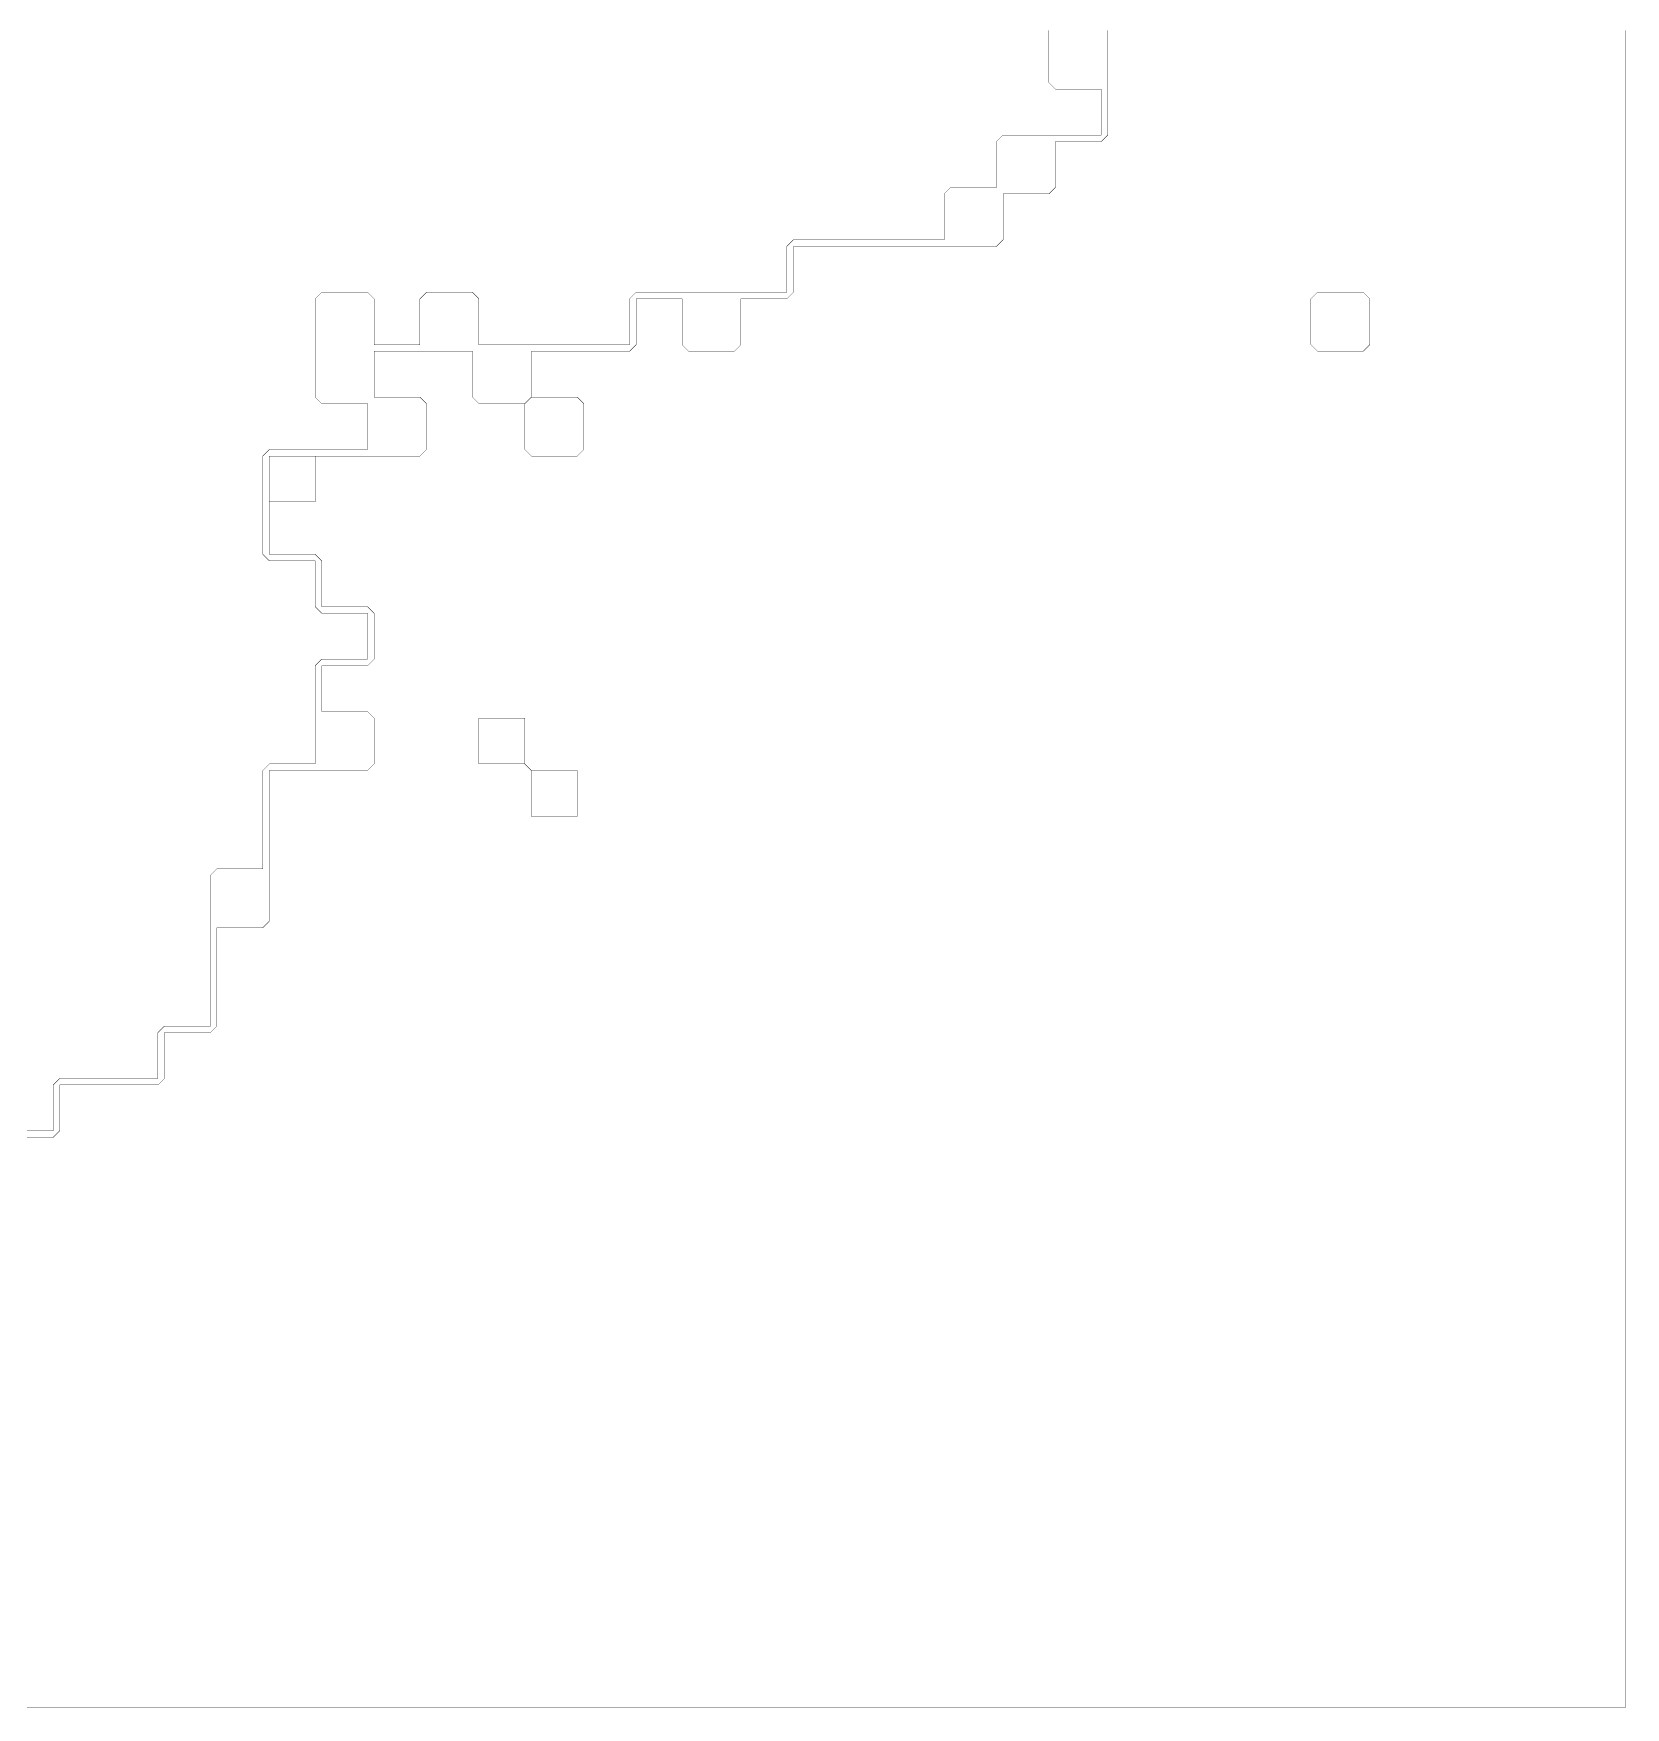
# Model space of a CAD drawing. Header units: metres. Extents: x 0 to 4990, y -4990 to 0.
# Drawn here: x 2617 to 4990, y -4990 to -2495 of the extents above; entities that cross this region are included whole.
import ezdxf

# ---------------------------------------------------------------- set-up
doc = ezdxf.new("R2010")
doc.units = ezdxf.units.M
for name, color, linetype in [('conductor', 1, 'Continuous'), ('dielectric', 8, 'Continuous'), ('substrate', 5, 'Continuous')]:
    doc.layers.add(name, color=color, linetype=linetype)

msp = doc.modelspace()

# ---------------------------------------------------------------- linework, layer by layer
at = {"layer": 'conductor', "const_width": 0.5}
msp.add_lwpolyline([(2607.421875, -4130.859375), (2617.1875, -4130.859375), (2626.953125, -4130.859375), (2636.71875, -4130.859375), (2646.484375, -4130.859375), (2646.484375, -4121.09375), (2646.484375, -4111.328125), (2646.484375, -4101.5625), (2646.484375, -4091.796875), (2646.484375, -4082.03125), (2646.484375, -4072.265625), (2646.484375, -4062.5), (2656.25, -4052.734375), (2666.015625, -4052.734375), (2675.78125, -4052.734375), (2685.546875, -4052.734375), (2695.3125, -4052.734375), (2705.078125, -4052.734375), (2714.84375, -4052.734375), (2724.609375, -4052.734375), (2734.375, -4052.734375), (2744.140625, -4052.734375), (2753.90625, -4052.734375), (2763.671875, -4052.734375), (2773.4375, -4052.734375), (2783.203125, -4052.734375), (2792.96875, -4052.734375), (2802.734375, -4052.734375), (2802.734375, -4042.96875), (2802.734375, -4033.203125), (2802.734375, -4023.4375), (2802.734375, -4013.671875), (2802.734375, -4003.90625), (2802.734375, -3994.140625), (2802.734375, -3984.375), (2812.5, -3974.609375), (2822.265625, -3974.609375), (2832.03125, -3974.609375), (2841.796875, -3974.609375), (2851.5625, -3974.609375), (2861.328125, -3974.609375), (2871.09375, -3974.609375), (2880.859375, -3974.609375), (2880.859375, -3964.84375), (2880.859375, -3955.078125), (2880.859375, -3945.3125), (2880.859375, -3935.546875), (2880.859375, -3925.78125), (2880.859375, -3916.015625), (2880.859375, -3906.25), (2880.859375, -3896.484375), (2880.859375, -3886.71875), (2880.859375, -3876.953125), (2880.859375, -3867.1875), (2880.859375, -3857.421875), (2880.859375, -3847.65625), (2880.859375, -3837.890625), (2880.859375, -3828.125), (2880.859375, -3818.359375), (2880.859375, -3808.59375), (2880.859375, -3798.828125), (2880.859375, -3789.0625), (2880.859375, -3779.296875), (2880.859375, -3769.53125), (2880.859375, -3759.765625), (2880.859375, -3750), (2890.625, -3740.234375), (2900.390625, -3740.234375), (2910.15625, -3740.234375), (2919.921875, -3740.234375), (2929.6875, -3740.234375), (2939.453125, -3740.234375), (2949.21875, -3740.234375), (2958.984375, -3740.234375), (2958.984375, -3730.46875), (2958.984375, -3720.703125), (2958.984375, -3710.9375), (2958.984375, -3701.171875), (2958.984375, -3691.40625), (2958.984375, -3681.640625), (2958.984375, -3671.875), (2958.984375, -3662.109375), (2958.984375, -3652.34375), (2958.984375, -3642.578125), (2958.984375, -3632.8125), (2958.984375, -3623.046875), (2958.984375, -3613.28125), (2958.984375, -3603.515625), (2958.984375, -3593.75), (2968.75, -3583.984375), (2978.515625, -3583.984375), (2988.28125, -3583.984375), (2998.046875, -3583.984375), (3007.8125, -3583.984375), (3017.578125, -3583.984375), (3027.34375, -3583.984375), (3037.109375, -3583.984375), (3037.109375, -3574.21875), (3037.109375, -3564.453125), (3037.109375, -3554.6875), (3037.109375, -3544.921875), (3037.109375, -3535.15625), (3037.109375, -3525.390625), (3037.109375, -3515.625), (3037.109375, -3505.859375), (3037.109375, -3496.09375), (3037.109375, -3486.328125), (3037.109375, -3476.5625), (3037.109375, -3466.796875), (3037.109375, -3457.03125), (3037.109375, -3447.265625), (3037.109375, -3437.5), (3046.875, -3427.734375), (3056.640625, -3427.734375), (3066.40625, -3427.734375), (3076.171875, -3427.734375), (3085.9375, -3427.734375), (3095.703125, -3427.734375), (3105.46875, -3427.734375), (3115.234375, -3427.734375), (3115.234375, -3417.96875), (3115.234375, -3408.203125), (3115.234375, -3398.4375), (3115.234375, -3388.671875), (3115.234375, -3378.90625), (3115.234375, -3369.140625), (3115.234375, -3359.375), (3105.46875, -3359.375), (3095.703125, -3359.375), (3085.9375, -3359.375), (3076.171875, -3359.375), (3066.40625, -3359.375), (3056.640625, -3359.375), (3046.875, -3359.375), (3037.109375, -3349.609375), (3037.109375, -3339.84375), (3037.109375, -3330.078125), (3037.109375, -3320.3125), (3037.109375, -3310.546875), (3037.109375, -3300.78125), (3037.109375, -3291.015625), (3037.109375, -3281.25), (3027.34375, -3281.25), (3017.578125, -3281.25), (3007.8125, -3281.25), (2998.046875, -3281.25), (2988.28125, -3281.25), (2978.515625, -3281.25), (2968.75, -3281.25), (2958.984375, -3271.484375), (2958.984375, -3261.71875), (2958.984375, -3251.953125), (2958.984375, -3242.1875), (2958.984375, -3232.421875), (2958.984375, -3222.65625), (2958.984375, -3212.890625), (2958.984375, -3203.125), (2958.984375, -3193.359375), (2958.984375, -3183.59375), (2958.984375, -3173.828125), (2958.984375, -3164.0625), (2958.984375, -3154.296875), (2958.984375, -3144.53125), (2958.984375, -3134.765625), (2958.984375, -3125), (2968.75, -3115.234375), (2978.515625, -3115.234375), (2988.28125, -3115.234375), (2998.046875, -3115.234375), (3007.8125, -3115.234375), (3017.578125, -3115.234375), (3027.34375, -3115.234375), (3037.109375, -3115.234375), (3046.875, -3115.234375), (3056.640625, -3115.234375), (3066.40625, -3115.234375), (3076.171875, -3115.234375), (3085.9375, -3115.234375), (3095.703125, -3115.234375), (3105.46875, -3115.234375), (3115.234375, -3115.234375), (3115.234375, -3105.46875), (3115.234375, -3095.703125), (3115.234375, -3085.9375), (3115.234375, -3076.171875), (3115.234375, -3066.40625), (3115.234375, -3056.640625), (3115.234375, -3046.875), (3105.46875, -3046.875), (3095.703125, -3046.875), (3085.9375, -3046.875), (3076.171875, -3046.875), (3066.40625, -3046.875), (3056.640625, -3046.875), (3046.875, -3046.875), (3037.109375, -3037.109375), (3037.109375, -3027.34375), (3037.109375, -3017.578125), (3037.109375, -3007.8125), (3037.109375, -2998.046875), (3037.109375, -2988.28125), (3037.109375, -2978.515625), (3037.109375, -2968.75), (3037.109375, -2958.984375), (3037.109375, -2949.21875), (3037.109375, -2939.453125), (3037.109375, -2929.6875), (3037.109375, -2919.921875), (3037.109375, -2910.15625), (3037.109375, -2900.390625), (3037.109375, -2890.625), (3046.875, -2880.859375), (3056.640625, -2880.859375), (3066.40625, -2880.859375), (3076.171875, -2880.859375), (3085.9375, -2880.859375), (3095.703125, -2880.859375), (3105.46875, -2880.859375), (3115.234375, -2880.859375), (3125, -2890.625), (3125, -2900.390625), (3125, -2910.15625), (3125, -2919.921875), (3125, -2929.6875), (3125, -2939.453125), (3125, -2949.21875), (3125, -2958.984375), (3134.765625, -2958.984375), (3144.53125, -2958.984375), (3154.296875, -2958.984375), (3164.0625, -2958.984375), (3173.828125, -2958.984375), (3183.59375, -2958.984375), (3193.359375, -2958.984375), (3193.359375, -2949.21875), (3193.359375, -2939.453125), (3193.359375, -2929.6875), (3193.359375, -2919.921875), (3193.359375, -2910.15625), (3193.359375, -2900.390625), (3193.359375, -2890.625), (3203.125, -2880.859375), (3212.890625, -2880.859375), (3222.65625, -2880.859375), (3232.421875, -2880.859375), (3242.1875, -2880.859375), (3251.953125, -2880.859375), (3261.71875, -2880.859375), (3271.484375, -2880.859375), (3281.25, -2890.625), (3281.25, -2900.390625), (3281.25, -2910.15625), (3281.25, -2919.921875), (3281.25, -2929.6875), (3281.25, -2939.453125), (3281.25, -2949.21875), (3281.25, -2958.984375), (3291.015625, -2958.984375), (3300.78125, -2958.984375), (3310.546875, -2958.984375), (3320.3125, -2958.984375), (3330.078125, -2958.984375), (3339.84375, -2958.984375), (3349.609375, -2958.984375), (3359.375, -2958.984375), (3369.140625, -2958.984375), (3378.90625, -2958.984375), (3388.671875, -2958.984375), (3398.4375, -2958.984375), (3408.203125, -2958.984375), (3417.96875, -2958.984375), (3427.734375, -2958.984375), (3437.5, -2958.984375), (3447.265625, -2958.984375), (3457.03125, -2958.984375), (3466.796875, -2958.984375), (3476.5625, -2958.984375), (3486.328125, -2958.984375), (3496.09375, -2958.984375), (3505.859375, -2958.984375), (3505.859375, -2949.21875), (3505.859375, -2939.453125), (3505.859375, -2929.6875), (3505.859375, -2919.921875), (3505.859375, -2910.15625), (3505.859375, -2900.390625), (3505.859375, -2890.625), (3515.625, -2880.859375), (3525.390625, -2880.859375), (3535.15625, -2880.859375), (3544.921875, -2880.859375), (3554.6875, -2880.859375), (3564.453125, -2880.859375), (3574.21875, -2880.859375), (3583.984375, -2880.859375), (3593.75, -2880.859375), (3603.515625, -2880.859375), (3613.28125, -2880.859375), (3623.046875, -2880.859375), (3632.8125, -2880.859375), (3642.578125, -2880.859375), (3652.34375, -2880.859375), (3662.109375, -2880.859375), (3671.875, -2880.859375), (3681.640625, -2880.859375), (3691.40625, -2880.859375), (3701.171875, -2880.859375), (3710.9375, -2880.859375), (3720.703125, -2880.859375), (3730.46875, -2880.859375), (3740.234375, -2880.859375), (3740.234375, -2871.09375), (3740.234375, -2861.328125), (3740.234375, -2851.5625), (3740.234375, -2841.796875), (3740.234375, -2832.03125), (3740.234375, -2822.265625), (3740.234375, -2812.5), (3750, -2802.734375), (3759.765625, -2802.734375), (3769.53125, -2802.734375), (3779.296875, -2802.734375), (3789.0625, -2802.734375), (3798.828125, -2802.734375), (3808.59375, -2802.734375), (3818.359375, -2802.734375), (3828.125, -2802.734375), (3837.890625, -2802.734375), (3847.65625, -2802.734375), (3857.421875, -2802.734375), (3867.1875, -2802.734375), (3876.953125, -2802.734375), (3886.71875, -2802.734375), (3896.484375, -2802.734375), (3906.25, -2802.734375), (3916.015625, -2802.734375), (3925.78125, -2802.734375), (3935.546875, -2802.734375), (3945.3125, -2802.734375), (3955.078125, -2802.734375), (3964.84375, -2802.734375), (3974.609375, -2802.734375), (3974.609375, -2792.96875), (3974.609375, -2783.203125), (3974.609375, -2773.4375), (3974.609375, -2763.671875), (3974.609375, -2753.90625), (3974.609375, -2744.140625), (3974.609375, -2734.375), (3984.375, -2724.609375), (3994.140625, -2724.609375), (4003.90625, -2724.609375), (4013.671875, -2724.609375), (4023.4375, -2724.609375), (4033.203125, -2724.609375), (4042.96875, -2724.609375), (4052.734375, -2724.609375), (4052.734375, -2714.84375), (4052.734375, -2705.078125), (4052.734375, -2695.3125), (4052.734375, -2685.546875), (4052.734375, -2675.78125), (4052.734375, -2666.015625), (4052.734375, -2656.25), (4062.5, -2646.484375), (4072.265625, -2646.484375), (4082.03125, -2646.484375), (4091.796875, -2646.484375), (4101.5625, -2646.484375), (4111.328125, -2646.484375), (4121.09375, -2646.484375), (4130.859375, -2646.484375), (4140.625, -2646.484375), (4150.390625, -2646.484375), (4160.15625, -2646.484375), (4169.921875, -2646.484375), (4179.6875, -2646.484375), (4189.453125, -2646.484375), (4199.21875, -2646.484375), (4208.984375, -2646.484375), (4208.984375, -2636.71875), (4208.984375, -2626.953125), (4208.984375, -2617.1875), (4208.984375, -2607.421875), (4208.984375, -2597.65625), (4208.984375, -2587.890625), (4208.984375, -2578.125), (4199.21875, -2578.125), (4189.453125, -2578.125), (4179.6875, -2578.125), (4169.921875, -2578.125), (4160.15625, -2578.125), (4150.390625, -2578.125), (4140.625, -2578.125), (4130.859375, -2568.359375), (4130.859375, -2558.59375), (4130.859375, -2548.828125), (4130.859375, -2539.0625), (4130.859375, -2529.296875), (4130.859375, -2519.53125), (4130.859375, -2509.765625), (4130.859375, -2500), (4130.859375, -2490.234375)], dxfattribs=at)
at = {"layer": 'dielectric', "const_width": 0.5}
for points in [[(2968.75, -3125), (2968.75, -3134.765625), (2968.75, -3144.53125), (2968.75, -3154.296875), (2968.75, -3164.0625), (2968.75, -3173.828125), (2968.75, -3183.59375), (2968.75, -3193.359375), (2978.515625, -3193.359375), (2988.28125, -3193.359375), (2998.046875, -3193.359375), (3007.8125, -3193.359375), (3017.578125, -3193.359375), (3027.34375, -3193.359375), (3037.109375, -3193.359375), (3037.109375, -3183.59375), (3037.109375, -3173.828125), (3037.109375, -3164.0625), (3037.109375, -3154.296875), (3037.109375, -3144.53125), (3037.109375, -3134.765625), (3037.109375, -3125), (3027.34375, -3125), (3017.578125, -3125), (3007.8125, -3125), (2998.046875, -3125), (2988.28125, -3125), (2978.515625, -3125)], [(3281.25, -3515.625), (3281.25, -3525.390625), (3281.25, -3535.15625), (3281.25, -3544.921875), (3281.25, -3554.6875), (3281.25, -3564.453125), (3281.25, -3574.21875), (3281.25, -3583.984375), (3291.015625, -3583.984375), (3300.78125, -3583.984375), (3310.546875, -3583.984375), (3320.3125, -3583.984375), (3330.078125, -3583.984375), (3339.84375, -3583.984375), (3349.609375, -3583.984375), (3359.375, -3593.75), (3359.375, -3603.515625), (3359.375, -3613.28125), (3359.375, -3623.046875), (3359.375, -3632.8125), (3359.375, -3642.578125), (3359.375, -3652.34375), (3359.375, -3662.109375), (3369.140625, -3662.109375), (3378.90625, -3662.109375), (3388.671875, -3662.109375), (3398.4375, -3662.109375), (3408.203125, -3662.109375), (3417.96875, -3662.109375), (3427.734375, -3662.109375), (3427.734375, -3652.34375), (3427.734375, -3642.578125), (3427.734375, -3632.8125), (3427.734375, -3623.046875), (3427.734375, -3613.28125), (3427.734375, -3603.515625), (3427.734375, -3593.75), (3417.96875, -3593.75), (3408.203125, -3593.75), (3398.4375, -3593.75), (3388.671875, -3593.75), (3378.90625, -3593.75), (3369.140625, -3593.75), (3359.375, -3593.75), (3349.609375, -3583.984375), (3349.609375, -3574.21875), (3349.609375, -3564.453125), (3349.609375, -3554.6875), (3349.609375, -3544.921875), (3349.609375, -3535.15625), (3349.609375, -3525.390625), (3349.609375, -3515.625), (3339.84375, -3515.625), (3330.078125, -3515.625), (3320.3125, -3515.625), (3310.546875, -3515.625), (3300.78125, -3515.625), (3291.015625, -3515.625)]]:
    msp.add_lwpolyline(points, close=True, dxfattribs=at)
at = {"layer": 'substrate', "const_width": 0.5}
for points in [[(2607.421875, -4990.234375), (2617.1875, -4990.234375), (2626.953125, -4990.234375), (2636.71875, -4990.234375), (2646.484375, -4990.234375), (2656.25, -4990.234375), (2666.015625, -4990.234375), (2675.78125, -4990.234375), (2685.546875, -4990.234375), (2695.3125, -4990.234375), (2705.078125, -4990.234375), (2714.84375, -4990.234375), (2724.609375, -4990.234375), (2734.375, -4990.234375), (2744.140625, -4990.234375), (2753.90625, -4990.234375), (2763.671875, -4990.234375), (2773.4375, -4990.234375), (2783.203125, -4990.234375), (2792.96875, -4990.234375), (2802.734375, -4990.234375), (2812.5, -4990.234375), (2822.265625, -4990.234375), (2832.03125, -4990.234375), (2841.796875, -4990.234375), (2851.5625, -4990.234375), (2861.328125, -4990.234375), (2871.09375, -4990.234375), (2880.859375, -4990.234375), (2890.625, -4990.234375), (2900.390625, -4990.234375), (2910.15625, -4990.234375), (2919.921875, -4990.234375), (2929.6875, -4990.234375), (2939.453125, -4990.234375), (2949.21875, -4990.234375), (2958.984375, -4990.234375), (2968.75, -4990.234375), (2978.515625, -4990.234375), (2988.28125, -4990.234375), (2998.046875, -4990.234375), (3007.8125, -4990.234375), (3017.578125, -4990.234375), (3027.34375, -4990.234375), (3037.109375, -4990.234375), (3046.875, -4990.234375), (3056.640625, -4990.234375), (3066.40625, -4990.234375), (3076.171875, -4990.234375), (3085.9375, -4990.234375), (3095.703125, -4990.234375), (3105.46875, -4990.234375), (3115.234375, -4990.234375), (3125, -4990.234375), (3134.765625, -4990.234375), (3144.53125, -4990.234375), (3154.296875, -4990.234375), (3164.0625, -4990.234375), (3173.828125, -4990.234375), (3183.59375, -4990.234375), (3193.359375, -4990.234375), (3203.125, -4990.234375), (3212.890625, -4990.234375), (3222.65625, -4990.234375), (3232.421875, -4990.234375), (3242.1875, -4990.234375), (3251.953125, -4990.234375), (3261.71875, -4990.234375), (3271.484375, -4990.234375), (3281.25, -4990.234375), (3291.015625, -4990.234375), (3300.78125, -4990.234375), (3310.546875, -4990.234375), (3320.3125, -4990.234375), (3330.078125, -4990.234375), (3339.84375, -4990.234375), (3349.609375, -4990.234375), (3359.375, -4990.234375), (3369.140625, -4990.234375), (3378.90625, -4990.234375), (3388.671875, -4990.234375), (3398.4375, -4990.234375), (3408.203125, -4990.234375), (3417.96875, -4990.234375), (3427.734375, -4990.234375), (3437.5, -4990.234375), (3447.265625, -4990.234375), (3457.03125, -4990.234375), (3466.796875, -4990.234375), (3476.5625, -4990.234375), (3486.328125, -4990.234375), (3496.09375, -4990.234375), (3505.859375, -4990.234375), (3515.625, -4990.234375), (3525.390625, -4990.234375), (3535.15625, -4990.234375), (3544.921875, -4990.234375), (3554.6875, -4990.234375), (3564.453125, -4990.234375), (3574.21875, -4990.234375), (3583.984375, -4990.234375), (3593.75, -4990.234375), (3603.515625, -4990.234375), (3613.28125, -4990.234375), (3623.046875, -4990.234375), (3632.8125, -4990.234375), (3642.578125, -4990.234375), (3652.34375, -4990.234375), (3662.109375, -4990.234375), (3671.875, -4990.234375), (3681.640625, -4990.234375), (3691.40625, -4990.234375), (3701.171875, -4990.234375), (3710.9375, -4990.234375), (3720.703125, -4990.234375), (3730.46875, -4990.234375), (3740.234375, -4990.234375), (3750, -4990.234375), (3759.765625, -4990.234375), (3769.53125, -4990.234375), (3779.296875, -4990.234375), (3789.0625, -4990.234375), (3798.828125, -4990.234375), (3808.59375, -4990.234375), (3818.359375, -4990.234375), (3828.125, -4990.234375), (3837.890625, -4990.234375), (3847.65625, -4990.234375), (3857.421875, -4990.234375), (3867.1875, -4990.234375), (3876.953125, -4990.234375), (3886.71875, -4990.234375), (3896.484375, -4990.234375), (3906.25, -4990.234375), (3916.015625, -4990.234375), (3925.78125, -4990.234375), (3935.546875, -4990.234375), (3945.3125, -4990.234375), (3955.078125, -4990.234375), (3964.84375, -4990.234375), (3974.609375, -4990.234375), (3984.375, -4990.234375), (3994.140625, -4990.234375), (4003.90625, -4990.234375), (4013.671875, -4990.234375), (4023.4375, -4990.234375), (4033.203125, -4990.234375), (4042.96875, -4990.234375), (4052.734375, -4990.234375), (4062.5, -4990.234375), (4072.265625, -4990.234375), (4082.03125, -4990.234375), (4091.796875, -4990.234375), (4101.5625, -4990.234375), (4111.328125, -4990.234375), (4121.09375, -4990.234375), (4130.859375, -4990.234375), (4140.625, -4990.234375), (4150.390625, -4990.234375), (4160.15625, -4990.234375), (4169.921875, -4990.234375), (4179.6875, -4990.234375), (4189.453125, -4990.234375), (4199.21875, -4990.234375), (4208.984375, -4990.234375), (4218.75, -4990.234375), (4228.515625, -4990.234375), (4238.28125, -4990.234375), (4248.046875, -4990.234375), (4257.8125, -4990.234375), (4267.578125, -4990.234375), (4277.34375, -4990.234375), (4287.109375, -4990.234375), (4296.875, -4990.234375), (4306.640625, -4990.234375), (4316.40625, -4990.234375), (4326.171875, -4990.234375), (4335.9375, -4990.234375), (4345.703125, -4990.234375), (4355.46875, -4990.234375), (4365.234375, -4990.234375), (4375, -4990.234375), (4384.765625, -4990.234375), (4394.53125, -4990.234375), (4404.296875, -4990.234375), (4414.0625, -4990.234375), (4423.828125, -4990.234375), (4433.59375, -4990.234375), (4443.359375, -4990.234375), (4453.125, -4990.234375), (4462.890625, -4990.234375), (4472.65625, -4990.234375), (4482.421875, -4990.234375), (4492.1875, -4990.234375), (4501.953125, -4990.234375), (4511.71875, -4990.234375), (4521.484375, -4990.234375), (4531.25, -4990.234375), (4541.015625, -4990.234375), (4550.78125, -4990.234375), (4560.546875, -4990.234375), (4570.3125, -4990.234375), (4580.078125, -4990.234375), (4589.84375, -4990.234375), (4599.609375, -4990.234375), (4609.375, -4990.234375), (4619.140625, -4990.234375), (4628.90625, -4990.234375), (4638.671875, -4990.234375), (4648.4375, -4990.234375), (4658.203125, -4990.234375), (4667.96875, -4990.234375), (4677.734375, -4990.234375), (4687.5, -4990.234375), (4697.265625, -4990.234375), (4707.03125, -4990.234375), (4716.796875, -4990.234375), (4726.5625, -4990.234375), (4736.328125, -4990.234375), (4746.09375, -4990.234375), (4755.859375, -4990.234375), (4765.625, -4990.234375), (4775.390625, -4990.234375), (4785.15625, -4990.234375), (4794.921875, -4990.234375), (4804.6875, -4990.234375), (4814.453125, -4990.234375), (4824.21875, -4990.234375), (4833.984375, -4990.234375), (4843.75, -4990.234375), (4853.515625, -4990.234375), (4863.28125, -4990.234375), (4873.046875, -4990.234375), (4882.8125, -4990.234375), (4892.578125, -4990.234375), (4902.34375, -4990.234375), (4912.109375, -4990.234375), (4921.875, -4990.234375), (4931.640625, -4990.234375), (4941.40625, -4990.234375), (4951.171875, -4990.234375), (4960.9375, -4990.234375), (4970.703125, -4990.234375), (4980.46875, -4990.234375), (4990.234375, -4990.234375), (4990.234375, -4980.46875), (4990.234375, -4970.703125), (4990.234375, -4960.9375), (4990.234375, -4951.171875), (4990.234375, -4941.40625), (4990.234375, -4931.640625), (4990.234375, -4921.875), (4990.234375, -4912.109375), (4990.234375, -4902.34375), (4990.234375, -4892.578125), (4990.234375, -4882.8125), (4990.234375, -4873.046875), (4990.234375, -4863.28125), (4990.234375, -4853.515625), (4990.234375, -4843.75), (4990.234375, -4833.984375), (4990.234375, -4824.21875), (4990.234375, -4814.453125), (4990.234375, -4804.6875), (4990.234375, -4794.921875), (4990.234375, -4785.15625), (4990.234375, -4775.390625), (4990.234375, -4765.625), (4990.234375, -4755.859375), (4990.234375, -4746.09375), (4990.234375, -4736.328125), (4990.234375, -4726.5625), (4990.234375, -4716.796875), (4990.234375, -4707.03125), (4990.234375, -4697.265625), (4990.234375, -4687.5), (4990.234375, -4677.734375), (4990.234375, -4667.96875), (4990.234375, -4658.203125), (4990.234375, -4648.4375), (4990.234375, -4638.671875), (4990.234375, -4628.90625), (4990.234375, -4619.140625), (4990.234375, -4609.375), (4990.234375, -4599.609375), (4990.234375, -4589.84375), (4990.234375, -4580.078125), (4990.234375, -4570.3125), (4990.234375, -4560.546875), (4990.234375, -4550.78125), (4990.234375, -4541.015625), (4990.234375, -4531.25), (4990.234375, -4521.484375), (4990.234375, -4511.71875), (4990.234375, -4501.953125), (4990.234375, -4492.1875), (4990.234375, -4482.421875), (4990.234375, -4472.65625), (4990.234375, -4462.890625), (4990.234375, -4453.125), (4990.234375, -4443.359375), (4990.234375, -4433.59375), (4990.234375, -4423.828125), (4990.234375, -4414.0625), (4990.234375, -4404.296875), (4990.234375, -4394.53125), (4990.234375, -4384.765625), (4990.234375, -4375), (4990.234375, -4365.234375), (4990.234375, -4355.46875), (4990.234375, -4345.703125), (4990.234375, -4335.9375), (4990.234375, -4326.171875), (4990.234375, -4316.40625), (4990.234375, -4306.640625), (4990.234375, -4296.875), (4990.234375, -4287.109375), (4990.234375, -4277.34375), (4990.234375, -4267.578125), (4990.234375, -4257.8125), (4990.234375, -4248.046875), (4990.234375, -4238.28125), (4990.234375, -4228.515625), (4990.234375, -4218.75), (4990.234375, -4208.984375), (4990.234375, -4199.21875), (4990.234375, -4189.453125), (4990.234375, -4179.6875), (4990.234375, -4169.921875), (4990.234375, -4160.15625), (4990.234375, -4150.390625), (4990.234375, -4140.625), (4990.234375, -4130.859375), (4990.234375, -4121.09375), (4990.234375, -4111.328125), (4990.234375, -4101.5625), (4990.234375, -4091.796875), (4990.234375, -4082.03125), (4990.234375, -4072.265625), (4990.234375, -4062.5), (4990.234375, -4052.734375), (4990.234375, -4042.96875), (4990.234375, -4033.203125), (4990.234375, -4023.4375), (4990.234375, -4013.671875), (4990.234375, -4003.90625), (4990.234375, -3994.140625), (4990.234375, -3984.375), (4990.234375, -3974.609375), (4990.234375, -3964.84375), (4990.234375, -3955.078125), (4990.234375, -3945.3125), (4990.234375, -3935.546875), (4990.234375, -3925.78125), (4990.234375, -3916.015625), (4990.234375, -3906.25), (4990.234375, -3896.484375), (4990.234375, -3886.71875), (4990.234375, -3876.953125), (4990.234375, -3867.1875), (4990.234375, -3857.421875), (4990.234375, -3847.65625), (4990.234375, -3837.890625), (4990.234375, -3828.125), (4990.234375, -3818.359375), (4990.234375, -3808.59375), (4990.234375, -3798.828125), (4990.234375, -3789.0625), (4990.234375, -3779.296875), (4990.234375, -3769.53125), (4990.234375, -3759.765625), (4990.234375, -3750), (4990.234375, -3740.234375), (4990.234375, -3730.46875), (4990.234375, -3720.703125), (4990.234375, -3710.9375), (4990.234375, -3701.171875), (4990.234375, -3691.40625), (4990.234375, -3681.640625), (4990.234375, -3671.875), (4990.234375, -3662.109375), (4990.234375, -3652.34375), (4990.234375, -3642.578125), (4990.234375, -3632.8125), (4990.234375, -3623.046875), (4990.234375, -3613.28125), (4990.234375, -3603.515625), (4990.234375, -3593.75), (4990.234375, -3583.984375), (4990.234375, -3574.21875), (4990.234375, -3564.453125), (4990.234375, -3554.6875), (4990.234375, -3544.921875), (4990.234375, -3535.15625), (4990.234375, -3525.390625), (4990.234375, -3515.625), (4990.234375, -3505.859375), (4990.234375, -3496.09375), (4990.234375, -3486.328125), (4990.234375, -3476.5625), (4990.234375, -3466.796875), (4990.234375, -3457.03125), (4990.234375, -3447.265625), (4990.234375, -3437.5), (4990.234375, -3427.734375), (4990.234375, -3417.96875), (4990.234375, -3408.203125), (4990.234375, -3398.4375), (4990.234375, -3388.671875), (4990.234375, -3378.90625), (4990.234375, -3369.140625), (4990.234375, -3359.375), (4990.234375, -3349.609375), (4990.234375, -3339.84375), (4990.234375, -3330.078125), (4990.234375, -3320.3125), (4990.234375, -3310.546875), (4990.234375, -3300.78125), (4990.234375, -3291.015625), (4990.234375, -3281.25), (4990.234375, -3271.484375), (4990.234375, -3261.71875), (4990.234375, -3251.953125), (4990.234375, -3242.1875), (4990.234375, -3232.421875), (4990.234375, -3222.65625), (4990.234375, -3212.890625), (4990.234375, -3203.125), (4990.234375, -3193.359375), (4990.234375, -3183.59375), (4990.234375, -3173.828125), (4990.234375, -3164.0625), (4990.234375, -3154.296875), (4990.234375, -3144.53125), (4990.234375, -3134.765625), (4990.234375, -3125), (4990.234375, -3115.234375), (4990.234375, -3105.46875), (4990.234375, -3095.703125), (4990.234375, -3085.9375), (4990.234375, -3076.171875), (4990.234375, -3066.40625), (4990.234375, -3056.640625), (4990.234375, -3046.875), (4990.234375, -3037.109375), (4990.234375, -3027.34375), (4990.234375, -3017.578125), (4990.234375, -3007.8125), (4990.234375, -2998.046875), (4990.234375, -2988.28125), (4990.234375, -2978.515625), (4990.234375, -2968.75), (4990.234375, -2958.984375), (4990.234375, -2949.21875), (4990.234375, -2939.453125), (4990.234375, -2929.6875), (4990.234375, -2919.921875), (4990.234375, -2910.15625), (4990.234375, -2900.390625), (4990.234375, -2890.625), (4990.234375, -2880.859375), (4990.234375, -2871.09375), (4990.234375, -2861.328125), (4990.234375, -2851.5625), (4990.234375, -2841.796875), (4990.234375, -2832.03125), (4990.234375, -2822.265625), (4990.234375, -2812.5), (4990.234375, -2802.734375), (4990.234375, -2792.96875), (4990.234375, -2783.203125), (4990.234375, -2773.4375), (4990.234375, -2763.671875), (4990.234375, -2753.90625), (4990.234375, -2744.140625), (4990.234375, -2734.375), (4990.234375, -2724.609375), (4990.234375, -2714.84375), (4990.234375, -2705.078125), (4990.234375, -2695.3125), (4990.234375, -2685.546875), (4990.234375, -2675.78125), (4990.234375, -2666.015625), (4990.234375, -2656.25), (4990.234375, -2646.484375), (4990.234375, -2636.71875), (4990.234375, -2626.953125), (4990.234375, -2617.1875), (4990.234375, -2607.421875), (4990.234375, -2597.65625), (4990.234375, -2587.890625), (4990.234375, -2578.125), (4990.234375, -2568.359375), (4990.234375, -2558.59375), (4990.234375, -2548.828125), (4990.234375, -2539.0625), (4990.234375, -2529.296875), (4990.234375, -2519.53125), (4990.234375, -2509.765625), (4990.234375, -2500), (4990.234375, -2490.234375)], [(4218.75, -2490.234375), (4218.75, -2500), (4218.75, -2509.765625), (4218.75, -2519.53125), (4218.75, -2529.296875), (4218.75, -2539.0625), (4218.75, -2548.828125), (4218.75, -2558.59375), (4218.75, -2568.359375), (4218.75, -2578.125), (4218.75, -2587.890625), (4218.75, -2597.65625), (4218.75, -2607.421875), (4218.75, -2617.1875), (4218.75, -2626.953125), (4218.75, -2636.71875), (4218.75, -2646.484375), (4208.984375, -2656.25), (4199.21875, -2656.25), (4189.453125, -2656.25), (4179.6875, -2656.25), (4169.921875, -2656.25), (4160.15625, -2656.25), (4150.390625, -2656.25), (4140.625, -2656.25), (4140.625, -2666.015625), (4140.625, -2675.78125), (4140.625, -2685.546875), (4140.625, -2695.3125), (4140.625, -2705.078125), (4140.625, -2714.84375), (4140.625, -2724.609375), (4130.859375, -2734.375), (4121.09375, -2734.375), (4111.328125, -2734.375), (4101.5625, -2734.375), (4091.796875, -2734.375), (4082.03125, -2734.375), (4072.265625, -2734.375), (4062.5, -2734.375), (4062.5, -2744.140625), (4062.5, -2753.90625), (4062.5, -2763.671875), (4062.5, -2773.4375), (4062.5, -2783.203125), (4062.5, -2792.96875), (4062.5, -2802.734375), (4052.734375, -2812.5), (4042.96875, -2812.5), (4033.203125, -2812.5), (4023.4375, -2812.5), (4013.671875, -2812.5), (4003.90625, -2812.5), (3994.140625, -2812.5), (3984.375, -2812.5), (3974.609375, -2812.5), (3964.84375, -2812.5), (3955.078125, -2812.5), (3945.3125, -2812.5), (3935.546875, -2812.5), (3925.78125, -2812.5), (3916.015625, -2812.5), (3906.25, -2812.5), (3896.484375, -2812.5), (3886.71875, -2812.5), (3876.953125, -2812.5), (3867.1875, -2812.5), (3857.421875, -2812.5), (3847.65625, -2812.5), (3837.890625, -2812.5), (3828.125, -2812.5), (3818.359375, -2812.5), (3808.59375, -2812.5), (3798.828125, -2812.5), (3789.0625, -2812.5), (3779.296875, -2812.5), (3769.53125, -2812.5), (3759.765625, -2812.5), (3750, -2812.5), (3750, -2822.265625), (3750, -2832.03125), (3750, -2841.796875), (3750, -2851.5625), (3750, -2861.328125), (3750, -2871.09375), (3750, -2880.859375), (3740.234375, -2890.625), (3730.46875, -2890.625), (3720.703125, -2890.625), (3710.9375, -2890.625), (3701.171875, -2890.625), (3691.40625, -2890.625), (3681.640625, -2890.625), (3671.875, -2890.625), (3671.875, -2900.390625), (3671.875, -2910.15625), (3671.875, -2919.921875), (3671.875, -2929.6875), (3671.875, -2939.453125), (3671.875, -2949.21875), (3671.875, -2958.984375), (3662.109375, -2968.75), (3652.34375, -2968.75), (3642.578125, -2968.75), (3632.8125, -2968.75), (3623.046875, -2968.75), (3613.28125, -2968.75), (3603.515625, -2968.75), (3593.75, -2968.75), (3583.984375, -2958.984375), (3583.984375, -2949.21875), (3583.984375, -2939.453125), (3583.984375, -2929.6875), (3583.984375, -2919.921875), (3583.984375, -2910.15625), (3583.984375, -2900.390625), (3583.984375, -2890.625), (3574.21875, -2890.625), (3564.453125, -2890.625), (3554.6875, -2890.625), (3544.921875, -2890.625), (3535.15625, -2890.625), (3525.390625, -2890.625), (3515.625, -2890.625), (3515.625, -2900.390625), (3515.625, -2910.15625), (3515.625, -2919.921875), (3515.625, -2929.6875), (3515.625, -2939.453125), (3515.625, -2949.21875), (3515.625, -2958.984375), (3505.859375, -2968.75), (3496.09375, -2968.75), (3486.328125, -2968.75), (3476.5625, -2968.75), (3466.796875, -2968.75), (3457.03125, -2968.75), (3447.265625, -2968.75), (3437.5, -2968.75), (3427.734375, -2968.75), (3417.96875, -2968.75), (3408.203125, -2968.75), (3398.4375, -2968.75), (3388.671875, -2968.75), (3378.90625, -2968.75), (3369.140625, -2968.75), (3359.375, -2968.75), (3359.375, -2978.515625), (3359.375, -2988.28125), (3359.375, -2998.046875), (3359.375, -3007.8125), (3359.375, -3017.578125), (3359.375, -3027.34375), (3359.375, -3037.109375), (3349.609375, -3046.875), (3339.84375, -3046.875), (3330.078125, -3046.875), (3320.3125, -3046.875), (3310.546875, -3046.875), (3300.78125, -3046.875), (3291.015625, -3046.875), (3281.25, -3046.875), (3271.484375, -3037.109375), (3271.484375, -3027.34375), (3271.484375, -3017.578125), (3271.484375, -3007.8125), (3271.484375, -2998.046875), (3271.484375, -2988.28125), (3271.484375, -2978.515625), (3271.484375, -2968.75), (3261.71875, -2968.75), (3251.953125, -2968.75), (3242.1875, -2968.75), (3232.421875, -2968.75), (3222.65625, -2968.75), (3212.890625, -2968.75), (3203.125, -2968.75), (3193.359375, -2968.75), (3183.59375, -2968.75), (3173.828125, -2968.75), (3164.0625, -2968.75), (3154.296875, -2968.75), (3144.53125, -2968.75), (3134.765625, -2968.75), (3125, -2968.75), (3125, -2978.515625), (3125, -2988.28125), (3125, -2998.046875), (3125, -3007.8125), (3125, -3017.578125), (3125, -3027.34375), (3125, -3037.109375), (3134.765625, -3037.109375), (3144.53125, -3037.109375), (3154.296875, -3037.109375), (3164.0625, -3037.109375), (3173.828125, -3037.109375), (3183.59375, -3037.109375), (3193.359375, -3037.109375), (3203.125, -3046.875), (3203.125, -3056.640625), (3203.125, -3066.40625), (3203.125, -3076.171875), (3203.125, -3085.9375), (3203.125, -3095.703125), (3203.125, -3105.46875), (3203.125, -3115.234375), (3193.359375, -3125), (3183.59375, -3125), (3173.828125, -3125), (3164.0625, -3125), (3154.296875, -3125), (3144.53125, -3125), (3134.765625, -3125), (3125, -3125), (3115.234375, -3125), (3105.46875, -3125), (3095.703125, -3125), (3085.9375, -3125), (3076.171875, -3125), (3066.40625, -3125), (3056.640625, -3125), (3046.875, -3125), (3037.109375, -3125), (3027.34375, -3125), (3017.578125, -3125), (3007.8125, -3125), (2998.046875, -3125), (2988.28125, -3125), (2978.515625, -3125), (2968.75, -3125), (2968.75, -3134.765625), (2968.75, -3144.53125), (2968.75, -3154.296875), (2968.75, -3164.0625), (2968.75, -3173.828125), (2968.75, -3183.59375), (2968.75, -3193.359375), (2968.75, -3203.125), (2968.75, -3212.890625), (2968.75, -3222.65625), (2968.75, -3232.421875), (2968.75, -3242.1875), (2968.75, -3251.953125), (2968.75, -3261.71875), (2968.75, -3271.484375), (2978.515625, -3271.484375), (2988.28125, -3271.484375), (2998.046875, -3271.484375), (3007.8125, -3271.484375), (3017.578125, -3271.484375), (3027.34375, -3271.484375), (3037.109375, -3271.484375), (3046.875, -3281.25), (3046.875, -3291.015625), (3046.875, -3300.78125), (3046.875, -3310.546875), (3046.875, -3320.3125), (3046.875, -3330.078125), (3046.875, -3339.84375), (3046.875, -3349.609375), (3056.640625, -3349.609375), (3066.40625, -3349.609375), (3076.171875, -3349.609375), (3085.9375, -3349.609375), (3095.703125, -3349.609375), (3105.46875, -3349.609375), (3115.234375, -3349.609375), (3125, -3359.375), (3125, -3369.140625), (3125, -3378.90625), (3125, -3388.671875), (3125, -3398.4375), (3125, -3408.203125), (3125, -3417.96875), (3125, -3427.734375), (3115.234375, -3437.5), (3105.46875, -3437.5), (3095.703125, -3437.5), (3085.9375, -3437.5), (3076.171875, -3437.5), (3066.40625, -3437.5), (3056.640625, -3437.5), (3046.875, -3437.5), (3046.875, -3447.265625), (3046.875, -3457.03125), (3046.875, -3466.796875), (3046.875, -3476.5625), (3046.875, -3486.328125), (3046.875, -3496.09375), (3046.875, -3505.859375), (3056.640625, -3505.859375), (3066.40625, -3505.859375), (3076.171875, -3505.859375), (3085.9375, -3505.859375), (3095.703125, -3505.859375), (3105.46875, -3505.859375), (3115.234375, -3505.859375), (3125, -3515.625), (3125, -3525.390625), (3125, -3535.15625), (3125, -3544.921875), (3125, -3554.6875), (3125, -3564.453125), (3125, -3574.21875), (3125, -3583.984375), (3115.234375, -3593.75), (3105.46875, -3593.75), (3095.703125, -3593.75), (3085.9375, -3593.75), (3076.171875, -3593.75), (3066.40625, -3593.75), (3056.640625, -3593.75), (3046.875, -3593.75), (3037.109375, -3593.75), (3027.34375, -3593.75), (3017.578125, -3593.75), (3007.8125, -3593.75), (2998.046875, -3593.75), (2988.28125, -3593.75), (2978.515625, -3593.75), (2968.75, -3593.75), (2968.75, -3603.515625), (2968.75, -3613.28125), (2968.75, -3623.046875), (2968.75, -3632.8125), (2968.75, -3642.578125), (2968.75, -3652.34375), (2968.75, -3662.109375), (2968.75, -3671.875), (2968.75, -3681.640625), (2968.75, -3691.40625), (2968.75, -3701.171875), (2968.75, -3710.9375), (2968.75, -3720.703125), (2968.75, -3730.46875), (2968.75, -3740.234375), (2968.75, -3750), (2968.75, -3759.765625), (2968.75, -3769.53125), (2968.75, -3779.296875), (2968.75, -3789.0625), (2968.75, -3798.828125), (2968.75, -3808.59375), (2968.75, -3818.359375), (2958.984375, -3828.125), (2949.21875, -3828.125), (2939.453125, -3828.125), (2929.6875, -3828.125), (2919.921875, -3828.125), (2910.15625, -3828.125), (2900.390625, -3828.125), (2890.625, -3828.125), (2890.625, -3837.890625), (2890.625, -3847.65625), (2890.625, -3857.421875), (2890.625, -3867.1875), (2890.625, -3876.953125), (2890.625, -3886.71875), (2890.625, -3896.484375), (2890.625, -3906.25), (2890.625, -3916.015625), (2890.625, -3925.78125), (2890.625, -3935.546875), (2890.625, -3945.3125), (2890.625, -3955.078125), (2890.625, -3964.84375), (2890.625, -3974.609375), (2880.859375, -3984.375), (2871.09375, -3984.375), (2861.328125, -3984.375), (2851.5625, -3984.375), (2841.796875, -3984.375), (2832.03125, -3984.375), (2822.265625, -3984.375), (2812.5, -3984.375), (2812.5, -3994.140625), (2812.5, -4003.90625), (2812.5, -4013.671875), (2812.5, -4023.4375), (2812.5, -4033.203125), (2812.5, -4042.96875), (2812.5, -4052.734375), (2802.734375, -4062.5), (2792.96875, -4062.5), (2783.203125, -4062.5), (2773.4375, -4062.5), (2763.671875, -4062.5), (2753.90625, -4062.5), (2744.140625, -4062.5), (2734.375, -4062.5), (2724.609375, -4062.5), (2714.84375, -4062.5), (2705.078125, -4062.5), (2695.3125, -4062.5), (2685.546875, -4062.5), (2675.78125, -4062.5), (2666.015625, -4062.5), (2656.25, -4062.5), (2656.25, -4072.265625), (2656.25, -4082.03125), (2656.25, -4091.796875), (2656.25, -4101.5625), (2656.25, -4111.328125), (2656.25, -4121.09375), (2656.25, -4130.859375), (2646.484375, -4140.625), (2636.71875, -4140.625), (2626.953125, -4140.625), (2617.1875, -4140.625), (2607.421875, -4140.625)]]:
    msp.add_lwpolyline(points, dxfattribs=at)
for points in [[(4521.484375, -2890.625), (4531.25, -2880.859375), (4541.015625, -2880.859375), (4550.78125, -2880.859375), (4560.546875, -2880.859375), (4570.3125, -2880.859375), (4580.078125, -2880.859375), (4589.84375, -2880.859375), (4599.609375, -2880.859375), (4609.375, -2890.625), (4609.375, -2900.390625), (4609.375, -2910.15625), (4609.375, -2919.921875), (4609.375, -2929.6875), (4609.375, -2939.453125), (4609.375, -2949.21875), (4609.375, -2958.984375), (4599.609375, -2968.75), (4589.84375, -2968.75), (4580.078125, -2968.75), (4570.3125, -2968.75), (4560.546875, -2968.75), (4550.78125, -2968.75), (4541.015625, -2968.75), (4531.25, -2968.75), (4521.484375, -2958.984375), (4521.484375, -2949.21875), (4521.484375, -2939.453125), (4521.484375, -2929.6875), (4521.484375, -2919.921875), (4521.484375, -2910.15625), (4521.484375, -2900.390625)], [(3349.609375, -3046.875), (3359.375, -3037.109375), (3369.140625, -3037.109375), (3378.90625, -3037.109375), (3388.671875, -3037.109375), (3398.4375, -3037.109375), (3408.203125, -3037.109375), (3417.96875, -3037.109375), (3427.734375, -3037.109375), (3437.5, -3046.875), (3437.5, -3056.640625), (3437.5, -3066.40625), (3437.5, -3076.171875), (3437.5, -3085.9375), (3437.5, -3095.703125), (3437.5, -3105.46875), (3437.5, -3115.234375), (3427.734375, -3125), (3417.96875, -3125), (3408.203125, -3125), (3398.4375, -3125), (3388.671875, -3125), (3378.90625, -3125), (3369.140625, -3125), (3359.375, -3125), (3349.609375, -3115.234375), (3349.609375, -3105.46875), (3349.609375, -3095.703125), (3349.609375, -3085.9375), (3349.609375, -3076.171875), (3349.609375, -3066.40625), (3349.609375, -3056.640625)]]:
    msp.add_lwpolyline(points, close=True, dxfattribs=at)

doc.saveas('drawing.dxf')
